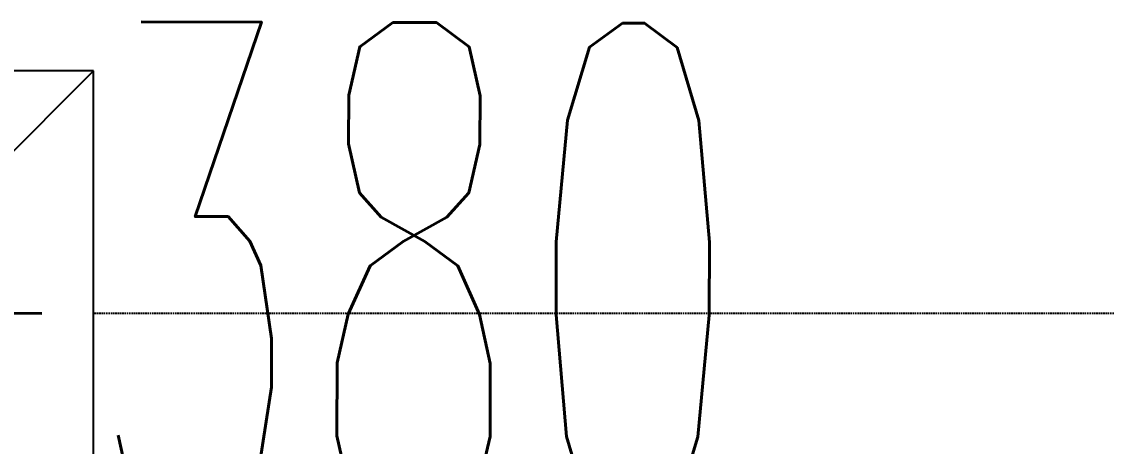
# Model space of a CAD drawing. Header units: millimetres. Extents: x 5204 to 163252, y 3613 to 115772.
# Drawn here: x 38747 to 39809, y 34117 to 34532 of the extents above; entities that cross this region are included whole.
import ezdxf

# ---------------------------------------------------------------- set-up
doc = ezdxf.new("R2010")
doc.units = ezdxf.units.MM
doc.header["$LTSCALE"] = 0.2
doc.linetypes.add('HIDDEN', pattern=[0.375, 0.25, -0.125])
doc.layers.add('0-1', color=7, linetype='Continuous')
doc.styles.get("Standard").update_dxf_attribs({"font": 'simplex.shx', "width": 0.8, "height": 700, "bigfont": 'extfont2.shx'})

msp = doc.modelspace()

# ---------------------------------------------------------------- linework, layer by layer
at = {"layer": '0-1', "color": 7, "linetype": 'Continuous'}
for p, q in [((38141.9, 33808.9), (38816.9, 34483.9)), ((38816.9, 34483.9), (38141.9, 34483.9)), ((38816.9, 33808.9), (38816.9, 34483.9))]:
    msp.add_line(p, q, dxfattribs=at)
at = {"layer": '0-1', "color": 8, "linetype": 'HIDDEN', "ltscale": 30}
msp.add_line((57728.5, 34246.4), (38816.9, 34246.4), dxfattribs=at)

# ---------------------------------------------------------------- texts
at = {"layer": '0-1', "color": 7, "width": 0.5}
msp.add_text('+380', height=500, rotation=359.84, dxfattribs=at).set_placement((38530, 34033))

doc.saveas('drawing.dxf')
